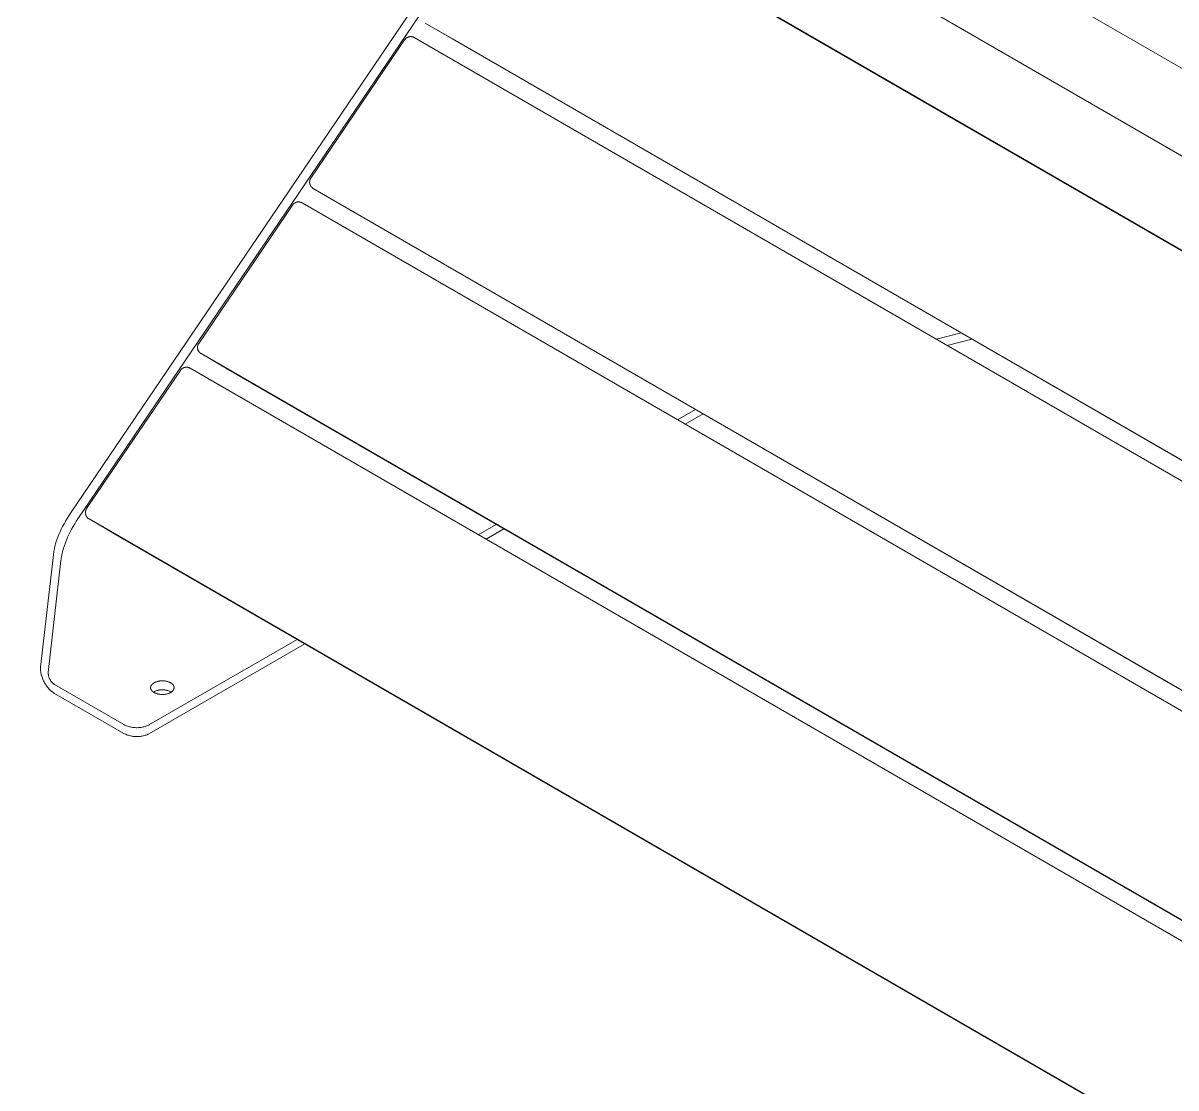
# Model space of a CAD drawing. Header units: millimetres. Extents: x 143 to 4970, y 293 to 3610.
# Drawn here: x 3321 to 3873, y 1408 to 1917 of the extents above; entities that cross this region are included whole.
import ezdxf

# ---------------------------------------------------------------- set-up
doc = ezdxf.new("R2010")
doc.units = ezdxf.units.MM
doc.linetypes.add('HIDDEN', pattern=[1.905, 1.27, -0.635])
doc.layers.add('ZANO_R', color=7, linetype='Continuous', lineweight=0)
doc.layers.add('ZANO_R_przerywana', color=7, linetype='HIDDEN', lineweight=0)

msp = doc.modelspace()

# ---------------------------------------------------------------- linework, layer by layer
at = {"layer": 'ZANO_R'}
for p, q in [((3616.02, 2044.81), (4323.02, 1636.62)), ((3587.91, 2019.15), (4294.92, 1610.96)), ((3562.05, 1988.68), (4271.45, 1579.11)), ((4279.53, 1574.75), (3577.29, 1980.19)), ((3544.96, 1978.51), (3343.96, 1682.33)), ((3548.61, 1975.89), (3347.61, 1679.71)), ((3513.73, 1916.62), (3513.72, 1916.62)), ((3513.73, 1916.62), (4232.88, 1501.42)), ((3526.67, 1909.04), (3513.73, 1916.62)), ((3458.99, 1842.56), (3503.83, 1908.63)), ((3503.83, 1908.63), (3503.9, 1908.73)), ((3503.9, 1908.73), (3503.98, 1908.82)), ((3503.98, 1908.82), (3504.05, 1908.92)), ((3504.05, 1908.92), (3504.13, 1909.01)), ((3504.13, 1909.01), (3504.21, 1909.1)), ((3504.21, 1909.1), (3504.3, 1909.18)), ((3504.3, 1909.18), (3504.39, 1909.26)), ((3504.39, 1909.26), (3504.48, 1909.34)), ((3504.48, 1909.34), (3504.57, 1909.42)), ((3504.57, 1909.42), (3504.67, 1909.49)), ((3504.67, 1909.49), (3504.77, 1909.56)), ((3504.77, 1909.56), (3504.87, 1909.63)), ((3504.87, 1909.63), (3504.97, 1909.69)), ((3504.97, 1909.69), (3505.08, 1909.75)), ((3505.08, 1909.75), (3505.19, 1909.8)), ((3505.19, 1909.8), (3505.3, 1909.85)), ((3505.3, 1909.85), (3505.41, 1909.9)), ((3505.41, 1909.9), (3505.52, 1909.94)), ((3505.52, 1909.94), (3505.63, 1909.98)), ((3505.63, 1909.98), (3505.75, 1910.02)), ((3505.75, 1910.02), (3505.87, 1910.05)), ((3505.87, 1910.05), (3505.98, 1910.07)), ((3505.98, 1910.07), (3506.1, 1910.1)), ((3506.1, 1910.1), (3506.22, 1910.11)), ((3506.22, 1910.11), (3506.34, 1910.13)), ((3506.34, 1910.13), (3506.46, 1910.14)), ((3506.46, 1910.14), (3506.58, 1910.15)), ((3506.58, 1910.15), (3506.7, 1910.15)), ((3506.7, 1910.15), (3506.82, 1910.15)), ((3506.82, 1910.15), (3506.94, 1910.14)), ((3506.94, 1910.14), (3507.06, 1910.13)), ((3507.06, 1910.13), (3507.18, 1910.11)), ((3507.18, 1910.11), (3507.3, 1910.09)), ((3507.3, 1910.09), (3507.42, 1910.07)), ((3507.42, 1910.07), (3507.54, 1910.04)), ((3507.54, 1910.04), (3507.66, 1910.01)), ((3507.66, 1910.01), (3507.77, 1909.98)), ((3507.77, 1909.98), (3507.88, 1909.94)), ((3507.88, 1909.94), (3508, 1909.9)), ((3508, 1909.9), (3508.11, 1909.85)), ((3508.11, 1909.85), (3508.22, 1909.8)), ((3508.22, 1909.8), (3508.33, 1909.74)), ((3508.33, 1909.74), (3508.43, 1909.68)), ((3508.43, 1909.68), (4229.48, 1493.39)), ((4240.59, 1496.85), (3526.67, 1909.04)), ((3458.5, 1841.46), (3458.53, 1841.58)), ((3458.53, 1841.58), (3458.57, 1841.69)), ((3458.57, 1841.69), (3458.61, 1841.8)), ((3458.61, 1841.8), (3458.65, 1841.92)), ((3458.65, 1841.92), (3458.7, 1842.03)), ((3458.7, 1842.03), (3458.75, 1842.14)), ((3458.75, 1842.14), (3458.8, 1842.24)), ((3458.8, 1842.24), (3458.86, 1842.35)), ((3458.86, 1842.35), (3458.9, 1842.42)), ((3458.9, 1842.42), (3458.95, 1842.49)), ((3458.95, 1842.49), (3458.99, 1842.56)), ((3458.4, 1840.86), (3458.42, 1840.98)), ((3458.4, 1840.74), (3458.4, 1840.86)), ((3458.4, 1840.62), (3458.4, 1840.74)), ((3458.4, 1840.5), (3458.4, 1840.62)), ((3458.4, 1840.38), (3458.4, 1840.5)), ((3458.41, 1840.26), (3458.4, 1840.38)), ((3458.43, 1840.14), (3458.41, 1840.26)), ((3458.42, 1840.98), (3458.43, 1841.1)), ((3458.43, 1841.1), (3458.45, 1841.22)), ((3458.45, 1840.02), (3458.43, 1840.14)), ((3458.45, 1841.22), (3458.47, 1841.34)), ((3458.47, 1839.91), (3458.45, 1840.02)), ((3458.47, 1841.34), (3458.5, 1841.46)), ((3458.49, 1839.79), (3458.47, 1839.91)), ((3458.53, 1839.67), (3458.49, 1839.79)), ((3458.56, 1839.56), (3458.53, 1839.67)), ((3458.6, 1839.44), (3458.56, 1839.56)), ((3458.64, 1839.33), (3458.6, 1839.44)), ((3458.69, 1839.22), (3458.64, 1839.33)), ((3458.74, 1839.11), (3458.69, 1839.22)), ((3458.79, 1839), (3458.74, 1839.11)), ((3458.85, 1838.9), (3458.79, 1839)), ((3458.91, 1838.79), (3458.85, 1838.9)), ((3458.98, 1838.69), (3458.91, 1838.79)), ((3459.05, 1838.59), (3458.98, 1838.69)), ((3459.12, 1838.49), (3459.05, 1838.59)), ((3459.19, 1838.4), (3459.12, 1838.49)), ((3459.27, 1838.31), (3459.19, 1838.4)), ((3459.35, 1838.22), (3459.27, 1838.31)), ((3459.44, 1838.13), (3459.35, 1838.22)), ((3459.53, 1838.05), (3459.44, 1838.13)), ((3459.62, 1837.97), (3459.53, 1838.05)), ((3459.71, 1837.9), (3459.62, 1837.97)), ((3459.81, 1837.82), (3459.71, 1837.9)), ((3459.9, 1837.75), (3459.81, 1837.82)), ((3460, 1837.69), (3459.9, 1837.75)), ((3460.11, 1837.62), (3460, 1837.69)), ((3460.12, 1837.62), (3460.11, 1837.62)), ((3460.12, 1837.62), (4190.91, 1415.69)), ((3473.06, 1830.04), (3460.12, 1837.62)), ((3451.06, 1830.49), (3451.15, 1830.56)), ((3451.15, 1830.56), (3451.26, 1830.62)), ((3451.26, 1830.62), (3451.36, 1830.69)), ((3451.36, 1830.69), (3451.47, 1830.74)), ((3451.47, 1830.74), (3451.57, 1830.8)), ((3451.57, 1830.8), (3451.68, 1830.85)), ((3451.68, 1830.85), (3451.79, 1830.9)), ((3451.79, 1830.9), (3451.91, 1830.94)), ((3451.91, 1830.94), (3452.02, 1830.98)), ((3452.02, 1830.98), (3452.14, 1831.01)), ((3452.14, 1831.01), (3452.25, 1831.04)), ((3452.25, 1831.04), (3452.37, 1831.07)), ((3452.37, 1831.07), (3452.49, 1831.09)), ((3452.49, 1831.09), (3452.61, 1831.11)), ((3452.61, 1831.11), (3452.73, 1831.13)), ((3452.73, 1831.13), (3452.85, 1831.14)), ((3452.85, 1831.14), (3452.97, 1831.14)), ((3452.97, 1831.14), (3453.09, 1831.15)), ((3453.09, 1831.15), (3453.21, 1831.14)), ((3453.21, 1831.14), (3453.33, 1831.14)), ((3453.33, 1831.14), (3453.45, 1831.13)), ((3453.45, 1831.13), (3453.57, 1831.11)), ((3453.57, 1831.11), (3453.69, 1831.09)), ((3453.69, 1831.09), (3453.81, 1831.07)), ((3453.81, 1831.07), (3453.92, 1831.04)), ((3453.92, 1831.04), (3454.04, 1831.01)), ((3454.04, 1831.01), (3454.16, 1830.98)), ((3454.16, 1830.98), (3454.27, 1830.94)), ((3454.27, 1830.94), (3454.38, 1830.89)), ((3454.38, 1830.89), (3454.49, 1830.85)), ((3454.49, 1830.85), (3454.6, 1830.8)), ((3454.6, 1830.8), (3454.71, 1830.74)), ((3454.71, 1830.74), (3454.82, 1830.68)), ((3454.82, 1830.68), (4187.51, 1407.66)), ((3405.38, 1763.55), (3450.22, 1829.63)), ((3450.22, 1829.63), (3450.29, 1829.73)), ((3450.29, 1829.73), (3450.36, 1829.82)), ((3450.36, 1829.82), (3450.44, 1829.92)), ((3450.44, 1829.92), (3450.52, 1830.01)), ((3450.52, 1830.01), (3450.6, 1830.1)), ((3450.6, 1830.1), (3450.69, 1830.18)), ((3450.69, 1830.18), (3450.77, 1830.26)), ((3450.77, 1830.26), (3450.87, 1830.34)), ((3450.87, 1830.34), (3450.96, 1830.42)), ((3450.96, 1830.42), (3451.06, 1830.49)), ((4198.63, 1411.13), (3473.06, 1830.04)), ((3859.97, 1816.68), (3859.55, 1817.23)), ((3758.13, 1765.52), (3770.04, 1768.53)), ((3763.24, 1762.57), (3775.15, 1765.58)), ((3404.78, 1761.74), (3404.79, 1761.86)), ((3404.78, 1761.62), (3404.78, 1761.74)), ((3404.78, 1761.5), (3404.78, 1761.62)), ((3404.79, 1761.38), (3404.78, 1761.5)), ((3404.79, 1761.86), (3404.8, 1761.98)), ((3404.8, 1761.26), (3404.79, 1761.38)), ((3404.8, 1761.98), (3404.82, 1762.1)), ((3404.81, 1761.14), (3404.8, 1761.26)), ((3404.83, 1761.02), (3404.81, 1761.14)), ((3404.82, 1762.1), (3404.84, 1762.22)), ((3404.85, 1760.9), (3404.83, 1761.02)), ((3404.84, 1762.22), (3404.86, 1762.34)), ((3404.88, 1760.79), (3404.85, 1760.9)), ((3404.86, 1762.34), (3404.89, 1762.46)), ((3404.91, 1760.67), (3404.88, 1760.79)), ((3404.89, 1762.46), (3404.92, 1762.57)), ((3404.95, 1760.55), (3404.91, 1760.67)), ((3404.92, 1762.57), (3404.95, 1762.69)), ((3404.95, 1762.69), (3404.99, 1762.8)), ((3404.98, 1760.44), (3404.95, 1760.55)), ((3405.03, 1760.33), (3404.98, 1760.44)), ((3404.99, 1762.8), (3405.04, 1762.92)), ((3405.07, 1760.22), (3405.03, 1760.33)), ((3405.04, 1762.92), (3405.08, 1763.03)), ((3405.12, 1760.11), (3405.07, 1760.22)), ((3405.08, 1763.03), (3405.14, 1763.14)), ((3405.18, 1760), (3405.12, 1760.11)), ((3405.14, 1763.14), (3405.19, 1763.24)), ((3405.24, 1759.89), (3405.18, 1760)), ((3405.19, 1763.24), (3405.25, 1763.35)), ((3405.3, 1759.79), (3405.24, 1759.89)), ((3405.25, 1763.35), (3405.29, 1763.42)), ((3405.29, 1763.42), (3405.33, 1763.49)), ((3405.36, 1759.69), (3405.3, 1759.79)), ((3405.33, 1763.49), (3405.38, 1763.55)), ((3405.43, 1759.59), (3405.36, 1759.69)), ((3405.5, 1759.49), (3405.43, 1759.59)), ((3405.58, 1759.4), (3405.5, 1759.49)), ((3405.66, 1759.31), (3405.58, 1759.4)), ((3405.74, 1759.22), (3405.66, 1759.31)), ((3405.82, 1759.13), (3405.74, 1759.22)), ((3405.91, 1759.05), (3405.82, 1759.13)), ((3406, 1758.97), (3405.91, 1759.05)), ((3406.1, 1758.89), (3406, 1758.97)), ((3406.19, 1758.82), (3406.1, 1758.89)), ((3406.29, 1758.75), (3406.19, 1758.82)), ((3406.39, 1758.69), (3406.29, 1758.75)), ((3406.49, 1758.62), (3406.39, 1758.69)), ((3406.51, 1758.62), (3406.49, 1758.62)), ((3406.51, 1758.62), (4148.94, 1329.97)), ((3419.44, 1751.03), (3406.51, 1758.62)), ((3351.76, 1684.55), (3396.61, 1750.63)), ((3396.61, 1750.63), (3396.67, 1750.73)), ((3396.67, 1750.73), (3396.75, 1750.82)), ((3396.75, 1750.82), (3396.82, 1750.92)), ((3396.82, 1750.92), (3396.9, 1751.01)), ((3396.9, 1751.01), (3396.99, 1751.09)), ((3396.99, 1751.09), (3397.07, 1751.18)), ((3397.07, 1751.18), (3397.16, 1751.26)), ((3397.16, 1751.26), (3397.25, 1751.34)), ((3397.25, 1751.34), (3397.34, 1751.42)), ((3397.34, 1751.42), (3397.44, 1751.49)), ((3397.44, 1751.49), (3397.54, 1751.56)), ((3397.54, 1751.56), (3397.64, 1751.62)), ((3397.64, 1751.62), (3397.75, 1751.68)), ((3397.75, 1751.68), (3397.85, 1751.74)), ((3397.85, 1751.74), (3397.96, 1751.8)), ((3397.96, 1751.8), (3398.07, 1751.85)), ((3398.07, 1751.85), (3398.18, 1751.9)), ((3398.18, 1751.9), (3398.29, 1751.94)), ((3398.29, 1751.94), (3398.41, 1751.98)), ((3398.41, 1751.98), (3398.52, 1752.01)), ((3398.52, 1752.01), (3398.64, 1752.04)), ((3398.64, 1752.04), (3398.76, 1752.07)), ((3398.76, 1752.07), (3398.87, 1752.09)), ((3398.87, 1752.09), (3398.99, 1752.11)), ((3398.99, 1752.11), (3399.11, 1752.13)), ((3399.11, 1752.13), (3399.23, 1752.14)), ((3399.23, 1752.14), (3399.35, 1752.14)), ((3399.35, 1752.14), (3399.47, 1752.15)), ((3399.47, 1752.15), (3399.59, 1752.14)), ((3399.59, 1752.14), (3399.72, 1752.14)), ((3399.72, 1752.14), (3399.84, 1752.13)), ((3399.84, 1752.13), (3399.96, 1752.11)), ((3399.96, 1752.11), (3400.07, 1752.09)), ((3400.07, 1752.09), (3400.19, 1752.07)), ((3400.19, 1752.07), (3400.31, 1752.04)), ((3400.31, 1752.04), (3400.43, 1752.01)), ((3400.43, 1752.01), (3400.54, 1751.98)), ((3400.54, 1751.98), (3400.66, 1751.94)), ((3400.66, 1751.94), (3400.77, 1751.89)), ((3400.77, 1751.89), (3400.88, 1751.85)), ((3400.88, 1751.85), (3400.99, 1751.79)), ((3400.99, 1751.79), (3401.1, 1751.74)), ((3401.1, 1751.74), (3401.2, 1751.68)), ((3401.2, 1751.68), (4145.55, 1321.93)), ((4156.66, 1325.4), (3419.44, 1751.03)), ((3634.3, 1727.06), (3642.86, 1732)), ((3637.97, 1724.94), (3646.53, 1729.88)), ((3343.96, 1682.33), (3343.16, 1681.12)), ((3351.17, 1682.74), (3351.18, 1682.86)), ((3351.17, 1682.62), (3351.17, 1682.74)), ((3351.17, 1682.5), (3351.17, 1682.62)), ((3351.17, 1682.38), (3351.17, 1682.5)), ((3351.18, 1682.26), (3351.17, 1682.38)), ((3351.18, 1682.86), (3351.19, 1682.98)), ((3351.2, 1682.14), (3351.18, 1682.26)), ((3351.19, 1682.98), (3351.2, 1683.1)), ((3351.2, 1683.1), (3351.22, 1683.22)), ((3351.22, 1682.02), (3351.2, 1682.14)), ((3351.22, 1683.22), (3351.24, 1683.34)), ((3351.24, 1681.9), (3351.22, 1682.02)), ((3351.24, 1683.34), (3351.27, 1683.46)), ((3351.27, 1681.79), (3351.24, 1681.9)), ((3351.27, 1683.46), (3351.3, 1683.57)), ((3351.3, 1681.67), (3351.27, 1681.79)), ((3351.3, 1683.57), (3351.34, 1683.69)), ((3351.33, 1681.55), (3351.3, 1681.67)), ((3351.34, 1683.69), (3351.38, 1683.8)), ((3351.38, 1683.8), (3351.42, 1683.91)), ((3351.42, 1683.91), (3351.47, 1684.03)), ((3351.47, 1684.03), (3351.52, 1684.13)), ((3351.52, 1684.13), (3351.58, 1684.24)), ((3351.58, 1684.24), (3351.63, 1684.35)), ((3351.63, 1684.35), (3351.68, 1684.42)), ((3351.68, 1684.42), (3351.72, 1684.49)), ((3351.72, 1684.49), (3351.76, 1684.55)), ((3340.93, 1677.35), (3340.25, 1676.06)), ((3341.64, 1678.63), (3340.93, 1677.35)), ((3342.38, 1679.88), (3341.64, 1678.63)), ((3343.16, 1681.12), (3342.38, 1679.88)), ((3346.03, 1677.26), (3345.28, 1676)), ((3346.8, 1678.5), (3346.03, 1677.26)), ((3347.61, 1679.71), (3346.8, 1678.5)), ((3351.37, 1681.44), (3351.33, 1681.55)), ((3351.41, 1681.33), (3351.37, 1681.44)), ((3351.46, 1681.22), (3351.41, 1681.33)), ((3351.51, 1681.11), (3351.46, 1681.22)), ((3351.56, 1681), (3351.51, 1681.11)), ((3351.62, 1680.89), (3351.56, 1681)), ((3351.68, 1680.79), (3351.62, 1680.89)), ((3351.75, 1680.69), (3351.68, 1680.79)), ((3351.82, 1680.59), (3351.75, 1680.69)), ((3351.89, 1680.49), (3351.82, 1680.59)), ((3351.96, 1680.4), (3351.89, 1680.49)), ((3352.04, 1680.31), (3351.96, 1680.4)), ((3352.13, 1680.22), (3352.04, 1680.31)), ((3352.21, 1680.13), (3352.13, 1680.22)), ((3352.3, 1680.05), (3352.21, 1680.13)), ((3352.39, 1679.97), (3352.3, 1680.05)), ((3352.48, 1679.89), (3352.39, 1679.97)), ((3352.58, 1679.82), (3352.48, 1679.89)), ((3352.68, 1679.75), (3352.58, 1679.82)), ((3352.78, 1679.68), (3352.68, 1679.75)), ((3352.88, 1679.62), (3352.78, 1679.68)), ((3352.89, 1679.61), (3352.88, 1679.62)), ((3352.89, 1679.61), (4106.98, 1244.24)), ((3365.83, 1672.03), (3352.89, 1679.61)), ((3539.07, 1672.08), (3547.63, 1677.02)), ((3337.96, 1670.88), (3337.51, 1669.61)), ((3338.47, 1672.17), (3337.96, 1670.88)), ((3339.02, 1673.47), (3338.47, 1672.17)), ((3339.61, 1674.77), (3339.02, 1673.47)), ((3340.25, 1676.06), (3339.61, 1674.77)), ((3342.66, 1670.85), (3342.11, 1669.55)), ((3343.26, 1672.15), (3342.66, 1670.85)), ((3343.9, 1673.44), (3343.26, 1672.15)), ((3344.57, 1674.73), (3343.9, 1673.44)), ((3345.28, 1676), (3344.57, 1674.73)), ((4114.69, 1239.68), (3365.83, 1672.03)), ((3542.75, 1669.96), (3551.31, 1674.9)), ((3336.31, 1665.28), (3336.19, 1664.69)), ((3336.44, 1665.88), (3336.31, 1665.28)), ((3336.75, 1667.1), (3336.44, 1665.88)), ((3337.1, 1668.34), (3336.75, 1667.1)), ((3337.51, 1669.61), (3337.1, 1668.34)), ((3340.75, 1665.72), (3340.39, 1664.48)), ((3341.15, 1666.98), (3340.75, 1665.72)), ((3341.61, 1668.26), (3341.15, 1666.98)), ((3342.11, 1669.55), (3341.61, 1668.26)), ((3335.84, 1662.41), (3329.76, 1608.79)), ((3339.48, 1659.79), (3333.41, 1606.17)), ((3335.91, 1662.97), (3335.84, 1662.41)), ((3335.99, 1663.53), (3335.91, 1662.97)), ((3336.08, 1664.11), (3335.99, 1663.53)), ((3336.19, 1664.69), (3336.08, 1664.11)), ((3339.55, 1660.35), (3339.48, 1659.79)), ((3339.63, 1660.91), (3339.55, 1660.35)), ((3339.73, 1661.49), (3339.63, 1660.91)), ((3339.83, 1662.07), (3339.73, 1661.49)), ((3339.95, 1662.66), (3339.83, 1662.07)), ((3340.09, 1663.26), (3339.95, 1662.66)), ((3340.39, 1664.48), (3340.09, 1663.26)), ((3381.85, 1581.31), (3452.41, 1622.05)), ((3381.85, 1577.06), (3456.08, 1619.92)), ((3329.72, 1608.21), (3329.71, 1608.01)), ((3329.71, 1608.01), (3329.71, 1607.81)), ((3329.71, 1607.81), (3329.72, 1607.6)), ((3329.73, 1608.41), (3329.72, 1608.21)), ((3329.72, 1607.6), (3329.73, 1607.39)), ((3329.74, 1608.6), (3329.73, 1608.41)), ((3329.73, 1607.39), (3329.74, 1607.18)), ((3329.76, 1608.79), (3329.74, 1608.6)), ((3329.74, 1607.18), (3329.76, 1606.96)), ((3329.76, 1606.96), (3329.78, 1606.74)), ((3329.78, 1606.74), (3329.81, 1606.52)), ((3329.81, 1606.52), (3329.84, 1606.3)), ((3329.84, 1606.3), (3329.88, 1606.08)), ((3329.88, 1606.08), (3329.92, 1605.85)), ((3329.92, 1605.85), (3329.96, 1605.62)), ((3329.96, 1605.62), (3330.02, 1605.39)), ((3330.02, 1605.39), (3330.07, 1605.16)), ((3330.07, 1605.16), (3330.13, 1604.93)), ((3330.13, 1604.93), (3330.27, 1604.46)), ((3330.27, 1604.46), (3330.42, 1604)), ((3333.41, 1605.94), (3333.41, 1606.17)), ((3333.41, 1605.72), (3333.41, 1605.94)), ((3333.43, 1605.49), (3333.41, 1605.72)), ((3333.45, 1605.27), (3333.43, 1605.49)), ((3333.48, 1605.04), (3333.45, 1605.27)), ((3333.52, 1604.82), (3333.48, 1605.04)), ((3333.56, 1604.6), (3333.52, 1604.82)), ((3333.61, 1604.38), (3333.56, 1604.6)), ((3330.42, 1604), (3330.59, 1603.54)), ((3330.59, 1603.54), (3330.77, 1603.08)), ((3330.77, 1603.08), (3330.97, 1602.62)), ((3330.97, 1602.62), (3331.18, 1602.18)), ((3331.18, 1602.18), (3331.4, 1601.74)), ((3331.4, 1601.74), (3331.64, 1601.31)), ((3331.64, 1601.31), (3331.89, 1600.88)), ((3331.89, 1600.88), (3332.16, 1600.46)), ((3332.16, 1600.46), (3332.44, 1600.05)), ((3332.44, 1600.05), (3332.73, 1599.64)), ((3332.73, 1599.64), (3333.04, 1599.24)), ((3333.04, 1599.24), (3333.36, 1598.86)), ((3333.67, 1604.16), (3333.61, 1604.38)), ((3333.74, 1603.95), (3333.67, 1604.16)), ((3333.81, 1603.73), (3333.74, 1603.95)), ((3333.9, 1603.52), (3333.81, 1603.73)), ((3333.98, 1603.32), (3333.9, 1603.52)), ((3334.08, 1603.11), (3333.98, 1603.32)), ((3334.18, 1602.91), (3334.08, 1603.11)), ((3334.29, 1602.71), (3334.18, 1602.91)), ((3334.41, 1602.52), (3334.29, 1602.71)), ((3334.53, 1602.33), (3334.41, 1602.52)), ((3334.66, 1602.15), (3334.53, 1602.33)), ((3334.79, 1601.97), (3334.66, 1602.15)), ((3334.93, 1601.79), (3334.79, 1601.97)), ((3335.08, 1601.62), (3334.93, 1601.79)), ((3335.23, 1601.45), (3335.08, 1601.62)), ((3335.39, 1601.29), (3335.23, 1601.45)), ((3335.55, 1601.14), (3335.39, 1601.29)), ((3335.72, 1600.99), (3335.55, 1601.14)), ((3335.9, 1600.84), (3335.72, 1600.99)), ((3336.08, 1600.71), (3335.9, 1600.84)), ((3336.26, 1600.57), (3336.08, 1600.71)), ((3336.45, 1600.45), (3336.26, 1600.57)), ((3336.45, 1600.45), (3369.6, 1581.31)), ((3382.34, 1599.1), (3382.35, 1599.14)), ((3382.34, 1599.06), (3382.34, 1599.1)), ((3382.34, 1599.02), (3382.34, 1599.06)), ((3382.34, 1598.98), (3382.34, 1599.02)), ((3382.34, 1598.93), (3382.34, 1598.98)), ((3382.34, 1598.89), (3382.34, 1598.93)), ((3382.35, 1599.19), (3382.36, 1599.23)), ((3382.35, 1599.14), (3382.35, 1599.19)), ((3382.36, 1599.27), (3382.37, 1599.31)), ((3382.36, 1599.23), (3382.36, 1599.27)), ((3382.37, 1599.31), (3382.38, 1599.35)), ((3382.38, 1599.35), (3382.39, 1599.39)), ((3382.39, 1599.39), (3382.4, 1599.44)), ((3382.4, 1599.44), (3382.41, 1599.48)), ((3382.41, 1599.48), (3382.42, 1599.52)), ((3382.42, 1599.52), (3382.43, 1599.56)), ((3382.43, 1599.56), (3382.45, 1599.6)), ((3382.45, 1599.6), (3382.46, 1599.64)), ((3382.46, 1599.64), (3382.47, 1599.68)), ((3382.47, 1599.68), (3382.49, 1599.72)), ((3382.49, 1599.72), (3382.51, 1599.76)), ((3382.51, 1599.76), (3382.53, 1599.8)), ((3382.53, 1599.8), (3382.54, 1599.84)), ((3382.54, 1599.84), (3382.56, 1599.88)), ((3382.56, 1599.88), (3382.58, 1599.92)), ((3382.58, 1599.92), (3382.61, 1599.96)), ((3382.61, 1599.96), (3382.63, 1600)), ((3382.63, 1600), (3382.65, 1600.04)), ((3382.65, 1600.04), (3382.67, 1600.08)), ((3382.67, 1600.08), (3382.7, 1600.12)), ((3382.7, 1600.12), (3382.75, 1600.19)), ((3382.75, 1600.19), (3382.8, 1600.27)), ((3382.8, 1600.27), (3382.86, 1600.34)), ((3382.86, 1600.34), (3382.92, 1600.41)), ((3382.92, 1600.41), (3382.98, 1600.48)), ((3382.98, 1600.48), (3383.05, 1600.55)), ((3383.05, 1600.55), (3383.11, 1600.62)), ((3383.11, 1600.62), (3383.18, 1600.69)), ((3383.18, 1600.69), (3383.26, 1600.75)), ((3383.26, 1600.75), (3383.33, 1600.82)), ((3383.33, 1600.82), (3383.41, 1600.88)), ((3383.41, 1600.88), (3383.49, 1600.94)), ((3383.49, 1600.94), (3383.57, 1601)), ((3383.57, 1601), (3383.65, 1601.06)), ((3383.65, 1601.06), (3383.73, 1601.11)), ((3383.73, 1601.11), (3383.82, 1601.17)), ((3383.82, 1601.17), (3383.9, 1601.22)), ((3383.9, 1601.22), (3383.99, 1601.27)), ((3383.99, 1601.27), (3384.08, 1601.32)), ((3384.08, 1601.32), (3384.17, 1601.37)), ((3384.17, 1601.37), (3384.26, 1601.42)), ((3384.26, 1601.42), (3384.36, 1601.47)), ((3384.36, 1601.47), (3384.46, 1601.52)), ((3384.46, 1601.52), (3384.57, 1601.56)), ((3384.57, 1601.56), (3384.67, 1601.61)), ((3384.67, 1601.61), (3384.78, 1601.65)), ((3384.78, 1601.65), (3385, 1601.74)), ((3385, 1601.74), (3385.24, 1601.82)), ((3385.24, 1601.82), (3385.48, 1601.89)), ((3385.48, 1601.89), (3385.73, 1601.96)), ((3385.73, 1601.96), (3385.99, 1602.02)), ((3385.99, 1602.02), (3386.26, 1602.07)), ((3386.26, 1602.07), (3386.53, 1602.12)), ((3386.53, 1602.12), (3386.81, 1602.16)), ((3386.81, 1602.16), (3387.1, 1602.19)), ((3387.1, 1602.19), (3387.39, 1602.21)), ((3387.39, 1602.21), (3387.68, 1602.22)), ((3387.68, 1602.22), (3387.97, 1602.22)), ((3387.97, 1602.22), (3388.26, 1602.22)), ((3388.26, 1602.22), (3388.55, 1602.21)), ((3388.55, 1602.21), (3388.84, 1602.19)), ((3388.84, 1602.19), (3389.12, 1602.16)), ((3389.12, 1602.16), (3389.4, 1602.12)), ((3389.4, 1602.12), (3389.67, 1602.07)), ((3389.67, 1602.07), (3389.94, 1602.02)), ((3389.94, 1602.02), (3390.2, 1601.96)), ((3390.2, 1601.96), (3390.45, 1601.89)), ((3390.45, 1601.89), (3390.7, 1601.82)), ((3390.7, 1601.82), (3390.93, 1601.74)), ((3390.93, 1601.74), (3391.16, 1601.65)), ((3391.16, 1601.65), (3391.26, 1601.61)), ((3391.26, 1601.61), (3391.37, 1601.56)), ((3391.37, 1601.56), (3391.47, 1601.52)), ((3391.47, 1601.52), (3391.57, 1601.47)), ((3391.57, 1601.47), (3391.67, 1601.42)), ((3391.67, 1601.42), (3391.76, 1601.37)), ((3391.76, 1601.37), (3391.86, 1601.32)), ((3391.86, 1601.32), (3391.95, 1601.27)), ((3391.95, 1601.27), (3392.03, 1601.22)), ((3392.03, 1601.22), (3392.12, 1601.17)), ((3392.12, 1601.17), (3392.2, 1601.11)), ((3392.2, 1601.11), (3392.29, 1601.06)), ((3392.29, 1601.06), (3392.37, 1601)), ((3392.37, 1601), (3392.45, 1600.94)), ((3392.45, 1600.94), (3392.53, 1600.88)), ((3392.53, 1600.88), (3392.6, 1600.82)), ((3392.6, 1600.82), (3392.68, 1600.75)), ((3392.68, 1600.75), (3392.75, 1600.69)), ((3392.75, 1600.69), (3392.82, 1600.62)), ((3392.82, 1600.62), (3392.89, 1600.55)), ((3392.89, 1600.55), (3392.95, 1600.48)), ((3392.95, 1600.48), (3393.01, 1600.41)), ((3393.01, 1600.41), (3393.07, 1600.34)), ((3393.07, 1600.34), (3393.13, 1600.27)), ((3393.13, 1600.27), (3393.19, 1600.19)), ((3393.19, 1600.19), (3393.24, 1600.12)), ((3393.24, 1600.12), (3393.26, 1600.08)), ((3393.26, 1600.08), (3393.28, 1600.04)), ((3393.28, 1600.04), (3393.31, 1600)), ((3393.31, 1600), (3393.33, 1599.96)), ((3393.33, 1599.96), (3393.35, 1599.92)), ((3393.35, 1599.92), (3393.37, 1599.88)), ((3393.37, 1599.88), (3393.39, 1599.84)), ((3393.39, 1599.84), (3393.41, 1599.8)), ((3393.41, 1599.8), (3393.43, 1599.76)), ((3393.43, 1599.76), (3393.44, 1599.72)), ((3393.44, 1599.72), (3393.46, 1599.68)), ((3393.46, 1599.68), (3393.47, 1599.64)), ((3393.47, 1599.64), (3393.49, 1599.6)), ((3393.49, 1599.6), (3393.5, 1599.56)), ((3393.5, 1599.56), (3393.52, 1599.52)), ((3393.52, 1599.52), (3393.53, 1599.48)), ((3393.53, 1599.48), (3393.54, 1599.44)), ((3393.54, 1599.44), (3393.55, 1599.39)), ((3393.55, 1599.39), (3393.56, 1599.35)), ((3393.56, 1599.35), (3393.56, 1599.31)), ((3393.56, 1599.31), (3393.57, 1599.27)), ((3393.57, 1599.27), (3393.58, 1599.23)), ((3393.58, 1599.23), (3393.58, 1599.19)), ((3393.58, 1599.19), (3393.59, 1599.14)), ((3393.59, 1599.14), (3393.59, 1599.1)), ((3393.59, 1599.1), (3393.59, 1599.06)), ((3393.59, 1599.06), (3393.59, 1599.02)), ((3393.59, 1599.02), (3393.59, 1598.98)), ((3393.59, 1598.98), (3393.59, 1598.93)), ((3393.59, 1598.93), (3393.59, 1598.89)), ((3333.36, 1598.86), (3333.68, 1598.49)), ((3333.68, 1598.49), (3334.01, 1598.14)), ((3334.01, 1598.14), (3334.18, 1597.97)), ((3334.18, 1597.97), (3334.35, 1597.8)), ((3334.35, 1597.8), (3334.53, 1597.64)), ((3334.53, 1597.64), (3334.7, 1597.48)), ((3334.7, 1597.48), (3334.87, 1597.33)), ((3334.87, 1597.33), (3335.05, 1597.18)), ((3335.05, 1597.18), (3335.22, 1597.04)), ((3335.22, 1597.04), (3335.4, 1596.91)), ((3335.4, 1596.91), (3335.57, 1596.78)), ((3335.57, 1596.78), (3335.75, 1596.65)), ((3335.75, 1596.65), (3335.92, 1596.53)), ((3335.92, 1596.53), (3336.1, 1596.42)), ((3336.1, 1596.42), (3336.27, 1596.31)), ((3336.27, 1596.31), (3336.45, 1596.21)), ((3369.6, 1577.06), (3336.45, 1596.21)), ((3382.34, 1598.85), (3382.34, 1598.89)), ((3382.35, 1598.81), (3382.34, 1598.85)), ((3382.35, 1598.77), (3382.35, 1598.81)), ((3382.36, 1598.72), (3382.35, 1598.77)), ((3382.36, 1598.68), (3382.36, 1598.72)), ((3382.37, 1598.64), (3382.36, 1598.68)), ((3382.38, 1598.6), (3382.37, 1598.64)), ((3382.39, 1598.56), (3382.38, 1598.6)), ((3382.4, 1598.52), (3382.39, 1598.56)), ((3382.41, 1598.47), (3382.4, 1598.52)), ((3382.42, 1598.43), (3382.41, 1598.47)), ((3382.43, 1598.39), (3382.42, 1598.43)), ((3382.45, 1598.35), (3382.43, 1598.39)), ((3382.46, 1598.31), (3382.45, 1598.35)), ((3382.47, 1598.27), (3382.46, 1598.31)), ((3382.49, 1598.23), (3382.47, 1598.27)), ((3382.51, 1598.19), (3382.49, 1598.23)), ((3382.53, 1598.15), (3382.51, 1598.19)), ((3382.54, 1598.11), (3382.53, 1598.15)), ((3382.56, 1598.07), (3382.54, 1598.11)), ((3382.58, 1598.03), (3382.56, 1598.07)), ((3382.61, 1597.99), (3382.58, 1598.03)), ((3382.63, 1597.95), (3382.61, 1597.99)), ((3382.65, 1597.91), (3382.63, 1597.95)), ((3382.67, 1597.87), (3382.65, 1597.91)), ((3382.7, 1597.84), (3382.67, 1597.87)), ((3382.75, 1597.76), (3382.7, 1597.84)), ((3382.8, 1597.69), (3382.75, 1597.76)), ((3382.86, 1597.61), (3382.8, 1597.69)), ((3382.92, 1597.54), (3382.86, 1597.61)), ((3382.98, 1597.47), (3382.92, 1597.54)), ((3383.05, 1597.4), (3382.98, 1597.47)), ((3383.11, 1597.33), (3383.05, 1597.4)), ((3383.18, 1597.26), (3383.11, 1597.33)), ((3383.26, 1597.2), (3383.18, 1597.26)), ((3383.33, 1597.14), (3383.26, 1597.2)), ((3383.41, 1597.07), (3383.33, 1597.14)), ((3383.49, 1597.01), (3383.41, 1597.07)), ((3383.57, 1596.95), (3383.49, 1597.01)), ((3383.65, 1596.89), (3383.57, 1596.95)), ((3383.73, 1596.84), (3383.65, 1596.89)), ((3383.7, 1596.86), (3383.84, 1596.95)), ((3383.82, 1596.78), (3383.73, 1596.84)), ((3383.9, 1596.73), (3383.82, 1596.78)), ((3383.84, 1596.95), (3383.99, 1597.03)), ((3383.99, 1596.68), (3383.9, 1596.73)), ((3384.25, 1597.16), (3383.99, 1597.03)), ((3384.08, 1596.63), (3383.99, 1596.68)), ((3384.17, 1596.58), (3384.08, 1596.63)), ((3384.26, 1596.53), (3384.17, 1596.58)), ((3384.52, 1597.28), (3384.25, 1597.16)), ((3384.36, 1596.48), (3384.26, 1596.53)), ((3384.46, 1596.43), (3384.36, 1596.48)), ((3384.57, 1596.39), (3384.46, 1596.43)), ((3384.8, 1597.4), (3384.52, 1597.28)), ((3384.67, 1596.34), (3384.57, 1596.39)), ((3384.78, 1596.3), (3384.67, 1596.34)), ((3385, 1596.21), (3384.78, 1596.3)), ((3385.08, 1597.5), (3384.8, 1597.4)), ((3385.24, 1596.14), (3385, 1596.21)), ((3385.36, 1597.59), (3385.08, 1597.5)), ((3385.48, 1596.06), (3385.24, 1596.14)), ((3385.64, 1597.67), (3385.36, 1597.59)), ((3385.73, 1595.99), (3385.48, 1596.06)), ((3385.93, 1597.75), (3385.64, 1597.67)), ((3385.99, 1595.93), (3385.73, 1595.99)), ((3386.22, 1597.81), (3385.93, 1597.75)), ((3386.26, 1595.88), (3385.99, 1595.93)), ((3386.51, 1597.86), (3386.22, 1597.81)), ((3386.53, 1595.83), (3386.26, 1595.88)), ((3386.8, 1597.91), (3386.51, 1597.86)), ((3386.81, 1595.8), (3386.53, 1595.83)), ((3387.1, 1597.94), (3386.8, 1597.91)), ((3387.1, 1595.77), (3386.81, 1595.8)), ((3387.39, 1597.97), (3387.1, 1597.94)), ((3387.39, 1595.74), (3387.1, 1595.77)), ((3387.69, 1597.98), (3387.39, 1597.97)), ((3387.68, 1595.73), (3387.39, 1595.74)), ((3387.97, 1595.73), (3387.68, 1595.73)), ((3387.98, 1597.98), (3387.69, 1597.98)), ((3388.26, 1595.73), (3387.97, 1595.73)), ((3388.28, 1597.98), (3387.98, 1597.98)), ((3388.55, 1595.74), (3388.26, 1595.73)), ((3388.58, 1597.96), (3388.28, 1597.98)), ((3388.84, 1595.77), (3388.55, 1595.74)), ((3388.87, 1597.93), (3388.58, 1597.96)), ((3389.12, 1595.8), (3388.84, 1595.77)), ((3389.16, 1597.9), (3388.87, 1597.93)), ((3389.4, 1595.83), (3389.12, 1595.8)), ((3389.46, 1597.85), (3389.16, 1597.9)), ((3389.67, 1595.88), (3389.4, 1595.83)), ((3389.75, 1597.8), (3389.46, 1597.85)), ((3389.94, 1595.93), (3389.67, 1595.88)), ((3390.04, 1597.73), (3389.75, 1597.8)), ((3390.2, 1595.99), (3389.94, 1595.93)), ((3390.32, 1597.65), (3390.04, 1597.73)), ((3390.45, 1596.06), (3390.2, 1595.99)), ((3390.61, 1597.57), (3390.32, 1597.65)), ((3390.7, 1596.14), (3390.45, 1596.06)), ((3390.89, 1597.47), (3390.61, 1597.57)), ((3390.93, 1596.21), (3390.7, 1596.14)), ((3391.16, 1597.37), (3390.89, 1597.47)), ((3391.16, 1596.3), (3390.93, 1596.21)), ((3391.44, 1597.25), (3391.16, 1597.37)), ((3391.26, 1596.34), (3391.16, 1596.3)), ((3391.37, 1596.39), (3391.26, 1596.34)), ((3391.47, 1596.43), (3391.37, 1596.39)), ((3391.71, 1597.13), (3391.44, 1597.25)), ((3391.57, 1596.48), (3391.47, 1596.43)), ((3391.67, 1596.53), (3391.57, 1596.48)), ((3391.76, 1596.58), (3391.67, 1596.53)), ((3391.97, 1597), (3391.71, 1597.13)), ((3391.86, 1596.63), (3391.76, 1596.58)), ((3391.95, 1596.68), (3391.86, 1596.63)), ((3392.03, 1596.73), (3391.95, 1596.68)), ((3392.23, 1596.86), (3391.97, 1597)), ((3392.12, 1596.78), (3392.03, 1596.73)), ((3392.2, 1596.84), (3392.12, 1596.78)), ((3392.29, 1596.89), (3392.2, 1596.84)), ((3392.37, 1596.95), (3392.29, 1596.89)), ((3392.45, 1597.01), (3392.37, 1596.95)), ((3392.53, 1597.07), (3392.45, 1597.01)), ((3392.6, 1597.14), (3392.53, 1597.07)), ((3392.68, 1597.2), (3392.6, 1597.14)), ((3392.75, 1597.26), (3392.68, 1597.2)), ((3392.82, 1597.33), (3392.75, 1597.26)), ((3392.89, 1597.4), (3392.82, 1597.33)), ((3392.95, 1597.47), (3392.89, 1597.4)), ((3393.01, 1597.54), (3392.95, 1597.47)), ((3393.07, 1597.61), (3393.01, 1597.54)), ((3393.13, 1597.69), (3393.07, 1597.61)), ((3393.19, 1597.76), (3393.13, 1597.69)), ((3393.24, 1597.84), (3393.19, 1597.76)), ((3393.26, 1597.87), (3393.24, 1597.84)), ((3393.28, 1597.91), (3393.26, 1597.87)), ((3393.31, 1597.95), (3393.28, 1597.91)), ((3393.33, 1597.99), (3393.31, 1597.95)), ((3393.35, 1598.03), (3393.33, 1597.99)), ((3393.37, 1598.07), (3393.35, 1598.03)), ((3393.39, 1598.11), (3393.37, 1598.07)), ((3393.41, 1598.15), (3393.39, 1598.11)), ((3393.43, 1598.19), (3393.41, 1598.15)), ((3393.44, 1598.23), (3393.43, 1598.19)), ((3393.46, 1598.27), (3393.44, 1598.23)), ((3393.47, 1598.31), (3393.46, 1598.27)), ((3393.49, 1598.35), (3393.47, 1598.31)), ((3393.5, 1598.39), (3393.49, 1598.35)), ((3393.52, 1598.43), (3393.5, 1598.39)), ((3393.53, 1598.47), (3393.52, 1598.43)), ((3393.54, 1598.52), (3393.53, 1598.47)), ((3393.55, 1598.56), (3393.54, 1598.52)), ((3393.56, 1598.6), (3393.55, 1598.56)), ((3393.57, 1598.68), (3393.56, 1598.64)), ((3393.56, 1598.64), (3393.56, 1598.6)), ((3393.58, 1598.72), (3393.57, 1598.68)), ((3393.59, 1598.81), (3393.58, 1598.77)), ((3393.58, 1598.77), (3393.58, 1598.72)), ((3393.59, 1598.89), (3393.59, 1598.85)), ((3393.59, 1598.85), (3393.59, 1598.81)), ((3369.6, 1581.31), (3370.03, 1581.1)), ((3369.6, 1577.06), (3370.03, 1576.86)), ((3370.03, 1581.1), (3370.46, 1580.91)), ((3370.46, 1580.91), (3370.89, 1580.73)), ((3370.89, 1580.73), (3371.34, 1580.57)), ((3371.34, 1580.57), (3371.78, 1580.43)), ((3371.78, 1580.43), (3372.24, 1580.3)), ((3372.24, 1580.3), (3372.69, 1580.19)), ((3372.69, 1580.19), (3373.15, 1580.09)), ((3373.15, 1580.09), (3373.62, 1580.01)), ((3373.62, 1580.01), (3374.08, 1579.94)), ((3374.08, 1579.94), (3374.55, 1579.89)), ((3374.55, 1579.89), (3375.02, 1579.86)), ((3375.02, 1579.86), (3375.49, 1579.84)), ((3375.49, 1579.84), (3375.96, 1579.84)), ((3375.96, 1579.84), (3376.43, 1579.86)), ((3376.43, 1579.86), (3376.9, 1579.89)), ((3376.9, 1579.89), (3377.37, 1579.94)), ((3377.37, 1579.94), (3377.83, 1580.01)), ((3377.83, 1580.01), (3378.3, 1580.09)), ((3378.3, 1580.09), (3378.76, 1580.19)), ((3378.76, 1580.19), (3379.21, 1580.3)), ((3379.21, 1580.3), (3379.67, 1580.43)), ((3379.67, 1580.43), (3380.11, 1580.57)), ((3380.11, 1580.57), (3380.56, 1580.73)), ((3380.56, 1580.73), (3380.99, 1580.91)), ((3380.99, 1580.91), (3381.42, 1581.1)), ((3381.42, 1581.1), (3381.85, 1581.31)), ((3381.42, 1576.86), (3381.85, 1577.06)), ((3370.03, 1576.86), (3370.46, 1576.67)), ((3370.46, 1576.67), (3370.89, 1576.49)), ((3370.89, 1576.49), (3371.34, 1576.33)), ((3371.34, 1576.33), (3371.78, 1576.19)), ((3371.78, 1576.19), (3372.24, 1576.06)), ((3372.24, 1576.06), (3372.69, 1575.94)), ((3372.69, 1575.94), (3373.15, 1575.85)), ((3373.15, 1575.85), (3373.62, 1575.77)), ((3373.62, 1575.77), (3374.08, 1575.7)), ((3374.08, 1575.7), (3374.55, 1575.65)), ((3374.55, 1575.65), (3375.02, 1575.62)), ((3375.02, 1575.62), (3375.49, 1575.6)), ((3375.49, 1575.6), (3375.96, 1575.6)), ((3375.96, 1575.6), (3376.43, 1575.62)), ((3376.43, 1575.62), (3376.9, 1575.65)), ((3376.9, 1575.65), (3377.37, 1575.7)), ((3377.37, 1575.7), (3377.83, 1575.77)), ((3377.83, 1575.77), (3378.3, 1575.85)), ((3378.3, 1575.85), (3378.76, 1575.94)), ((3378.76, 1575.94), (3379.21, 1576.06)), ((3379.21, 1576.06), (3379.67, 1576.19)), ((3379.67, 1576.19), (3380.11, 1576.33)), ((3380.11, 1576.33), (3380.56, 1576.49)), ((3380.56, 1576.49), (3380.99, 1576.67)), ((3380.99, 1576.67), (3381.42, 1576.86))]:
    msp.add_line(p, q, dxfattribs=at)
at = {"layer": 'ZANO_R_przerywana', "color": 1}
msp.add_circle((3062.87, 1120.05), 329.62, dxfattribs=at)

doc.saveas('drawing.dxf')
